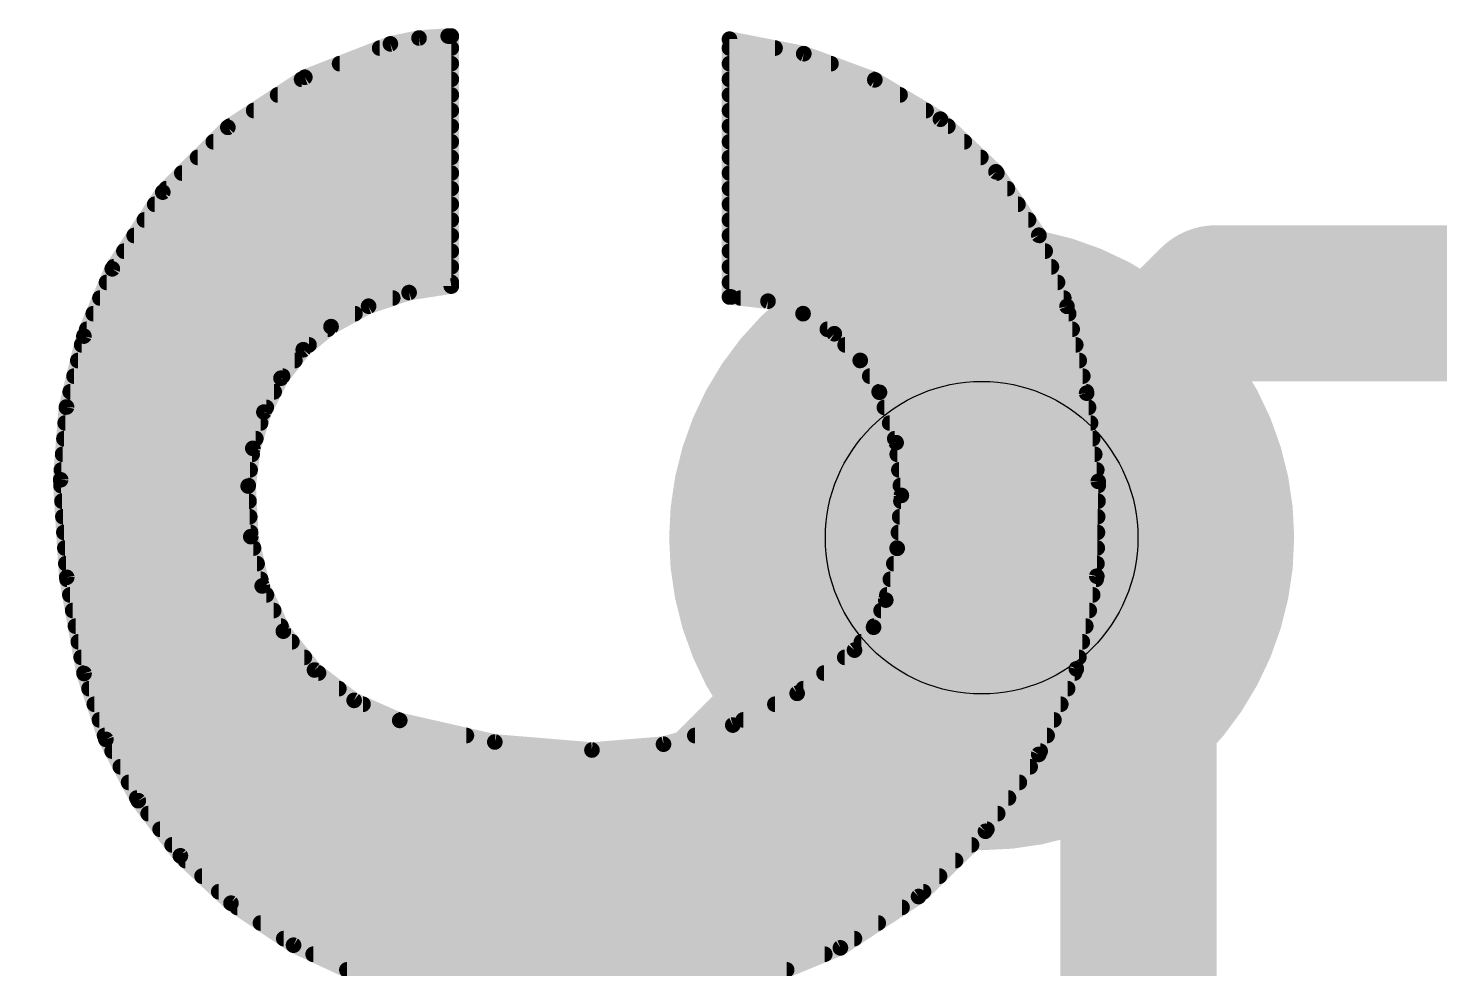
# Model space of a CAD drawing. Extents: x -0.1 to 15.4, y -0.1 to 24.3.
# Drawn here: x 6.45 to 8.745, y 16.918 to 18.447 of the extents above; entities that cross this region are included whole.
import ezdxf

# ---------------------------------------------------------------- set-up
doc = ezdxf.new("R2010")
doc.units = 0
for name, color, linetype in [('1', 12, 'CONTINUOUS'), ('16', 132, 'CONTINUOUS'), ('18', 110, 'CONTINUOUS'), ('22', 40, 'CONTINUOUS'), ('44', 253, 'CONTINUOUS')]:
    doc.layers.add(name, color=color, linetype=linetype)

# ---------------------------------------------------------------- blocks, each defined once
blk = doc.blocks.new('ROUNDV')
at = {"const_width": 0.5}
blk.add_lwpolyline([(0, -0.25, 1), (0, 0.25, 1), (0, -0.25)], format="xyb", dxfattribs=at)

msp = doc.modelspace()

# ---------------------------------------------------------------- linework, layer by layer
at = {"layer": '1', "const_width": 0.254}
for points in [[(8, 17.619), (8.255, 17.364)], [(8.255, 17.364), (8.255, 15.3162)]]:
    msp.add_lwpolyline(points, dxfattribs=at)
at = {"layer": '1', "const_width": 0.127}
for points in [[(8.0449, 17.6639, 1), (7.9551, 17.5741)], [(8.3185, 17.364, 1), (8.1915, 17.364)], [(8.2101, 17.3191, 1), (8.2999, 17.4089)]]:
    msp.add_lwpolyline(points, format="xyb", dxfattribs=at)
at = {"layer": '16', "const_width": 0.254}
for points in [[(8, 17.619), (8.381, 18)], [(8.381, 18), (13, 18)], [(3.81, 13.429), (8, 17.619)]]:
    msp.add_lwpolyline(points, dxfattribs=at)
at = {"layer": '16', "const_width": 0.127}
for points in [[(8.381, 18.0635, 1), (8.381, 17.9365)], [(8.4259, 17.9551, 1), (8.3361, 18.0449)], [(8.0449, 17.5741, 1), (7.9551, 17.6639)], [(7.9551, 17.6639, 1), (8.0449, 17.5741)]]:
    msp.add_lwpolyline(points, format="xyb", dxfattribs=at)
at = {"layer": '22', "const_width": 0.0254}
for points in [[(7.1329, 18.4345), (7.0855, 18.4313)], [(7.1379, 18.4345), (7.1329, 18.4345)], [(7.1379, 18.0281), (7.1379, 18.4345)], [(7.0389, 18.4218), (6.8998, 18.3676)], [(7.0215, 18.415), (7.1379, 18.415)], [(7.0855, 18.4313), (7.0389, 18.4218)], [(7.5901, 18.4295), (7.5901, 18.0104)], [(7.7108, 18.4059), (7.5901, 18.4295)], [(7.5901, 18.415), (7.6641, 18.415)], [(6.9563, 18.3896), (7.1379, 18.3896)], [(7.5901, 18.3896), (7.755, 18.3896)], [(7.8263, 18.3634), (7.7108, 18.4059)], [(6.8998, 18.3676), (6.7747, 18.2861)], [(6.8946, 18.3642), (7.1379, 18.3642)], [(7.5901, 18.3642), (7.8241, 18.3642)], [(7.933, 18.2994), (7.8263, 18.3634)], [(6.8556, 18.3388), (7.1379, 18.3388)], [(7.5901, 18.3388), (7.8673, 18.3388)], [(6.8166, 18.3134), (7.1379, 18.3134)], [(7.5901, 18.3134), (7.9096, 18.3134)], [(8.0233, 18.2138), (7.933, 18.2994)], [(6.7747, 18.2861), (6.6689, 18.1808)], [(6.7776, 18.288), (7.1379, 18.288)], [(7.5901, 18.288), (7.945, 18.288)], [(6.7511, 18.2626), (7.1379, 18.2626)], [(7.5901, 18.2626), (7.9718, 18.2626)], [(6.7255, 18.2372), (7.1379, 18.2372)], [(7.5901, 18.2372), (7.9986, 18.2372)], [(6.7, 18.2118), (7.1379, 18.2118)], [(7.5901, 18.2118), (8.0246, 18.2118)], [(8.0929, 18.1108), (8.0233, 18.2138)], [(6.6745, 18.1864), (7.1379, 18.1864)], [(7.5901, 18.1864), (8.0418, 18.1864)], [(6.6689, 18.1808), (6.5868, 18.0561)], [(6.6558, 18.161), (7.1379, 18.161)], [(7.5901, 18.161), (8.059, 18.161)], [(6.6391, 18.1356), (7.1379, 18.1356)], [(7.5901, 18.1356), (8.0761, 18.1356)], [(6.6224, 18.1102), (7.1379, 18.1102)], [(7.5901, 18.1102), (8.0932, 18.1102)], [(8.1387, 17.9951), (8.0929, 18.1108)], [(6.6057, 18.0848), (7.1379, 18.0848)], [(7.5901, 18.0848), (8.1032, 18.0848)], [(6.5868, 18.0561), (6.5407, 17.9468)], [(6.589, 18.0594), (7.1379, 18.0594)], [(7.5901, 18.0594), (8.1133, 18.0594)], [(6.5775, 18.034), (7.1379, 18.034)], [(7.0692, 18.0175), (7.1379, 18.0281)], [(7.5901, 18.034), (8.1233, 18.034)], [(6.5668, 18.0086), (7.0427, 18.0086)], [(7.0034, 17.9953), (7.0692, 18.0175)], [(7.5901, 18.0104), (7.5926, 18.0104)], [(7.5926, 18.0104), (7.6527, 18.0035)], [(7.6083, 18.0086), (8.1334, 18.0086)], [(7.6527, 18.0035), (7.7096, 17.9832)], [(6.556, 17.9832), (6.9812, 17.9832)], [(6.9424, 17.9621), (7.0034, 17.9953)], [(7.7096, 17.9832), (7.7605, 17.9505)], [(7.7097, 17.9832), (8.1414, 17.9832)], [(8.1706, 17.854), (8.1387, 17.9951)], [(6.5453, 17.9578), (6.9372, 17.9578)], [(6.8972, 17.9246), (6.9424, 17.9621)], [(7.7492, 17.9578), (8.1471, 17.9578)], [(6.5407, 17.9468), (6.5124, 17.8315)], [(6.5371, 17.9324), (6.9066, 17.9324)], [(7.7605, 17.9505), (7.8027, 17.9072)], [(7.7781, 17.9324), (8.1529, 17.9324)], [(6.5309, 17.907), (6.8835, 17.907)], [(6.8611, 17.8783), (6.8972, 17.9246)], [(7.8027, 17.9072), (7.8339, 17.8554)], [(7.8028, 17.907), (8.1586, 17.907)], [(6.5247, 17.8816), (6.8637, 17.8816)], [(6.8332, 17.8233), (6.8611, 17.8783)], [(7.8181, 17.8816), (8.1644, 17.8816)], [(6.5185, 17.8562), (6.8499, 17.8562)], [(7.8334, 17.8562), (8.1701, 17.8562)], [(7.8339, 17.8554), (7.8609, 17.7736)], [(8.1895, 17.7106), (8.1706, 17.854)], [(6.5124, 17.8315), (6.5029, 17.7132)], [(6.5124, 17.8308), (6.8371, 17.8308)], [(6.8153, 17.7642), (6.8332, 17.8233)], [(7.842, 17.8308), (8.1737, 17.8308)], [(6.5103, 17.8054), (6.8278, 17.8054)], [(7.8504, 17.8054), (8.177, 17.8054)], [(6.5083, 17.78), (6.8201, 17.78)], [(7.8588, 17.78), (8.1804, 17.78)], [(7.8609, 17.7736), (7.8695, 17.6878)], [(6.5062, 17.7546), (6.8141, 17.7546)], [(6.8077, 17.703), (6.8153, 17.7642)], [(7.8628, 17.7546), (8.1837, 17.7546)], [(6.5042, 17.7292), (6.8109, 17.7292)], [(7.8654, 17.7292), (8.1871, 17.7292)], [(6.5029, 17.7132), (6.5128, 17.5546)], [(6.5035, 17.7038), (6.8078, 17.7038)], [(6.812, 17.6207), (6.8077, 17.703)], [(7.8679, 17.7038), (8.1894, 17.7038)], [(8.1871, 17.5564), (8.1895, 17.7106)], [(6.5051, 17.6784), (6.809, 17.6784)], [(7.8695, 17.6878), (7.8627, 17.6018)], [(7.8688, 17.6784), (8.189, 17.6784)], [(6.5066, 17.653), (6.8103, 17.653)], [(7.8667, 17.653), (8.1886, 17.653)], [(6.5082, 17.6276), (6.8116, 17.6276)], [(6.8306, 17.5405), (6.812, 17.6207)], [(7.8647, 17.6276), (8.1882, 17.6276)], [(6.5098, 17.6022), (6.8163, 17.6022)], [(7.8627, 17.6018), (7.8441, 17.5176)], [(7.8627, 17.6022), (8.1878, 17.6022)], [(6.5114, 17.5768), (6.8222, 17.5768)], [(7.8572, 17.5768), (8.1874, 17.5768)], [(6.5128, 17.5546), (6.541, 17.3982)], [(6.5134, 17.5514), (6.8281, 17.5514)], [(6.8649, 17.4671), (6.8306, 17.5405)], [(7.8516, 17.5514), (8.186, 17.5514)], [(8.1539, 17.4058), (8.1871, 17.5564)], [(6.5179, 17.526), (6.8374, 17.526)], [(7.8441, 17.5176), (7.8243, 17.4735)], [(7.846, 17.526), (8.1804, 17.526)], [(6.5225, 17.5006), (6.8492, 17.5006)], [(7.8365, 17.5006), (8.1748, 17.5006)], [(6.5271, 17.4752), (6.8611, 17.4752)], [(7.8243, 17.4735), (7.7933, 17.4363)], [(7.825, 17.4752), (8.1692, 17.4752)], [(6.5317, 17.4498), (6.8787, 17.4498)], [(6.9156, 17.4039), (6.8649, 17.4671)], [(7.8046, 17.4498), (8.1636, 17.4498)], [(7.7933, 17.4363), (7.7001, 17.366)], [(6.5363, 17.4244), (6.8991, 17.4244)], [(6.9799, 17.3546), (6.9156, 17.4039)], [(7.7775, 17.4244), (8.158, 17.4244)], [(8.0928, 17.2667), (8.1539, 17.4058)], [(6.5409, 17.399), (6.922, 17.399)], [(6.541, 17.3982), (6.5764, 17.2912)], [(7.7438, 17.399), (8.1509, 17.399)], [(6.5491, 17.3736), (6.9551, 17.3736)], [(7.7001, 17.366), (7.5954, 17.3144)], [(7.7101, 17.3736), (8.1397, 17.3736)], [(6.5576, 17.3482), (6.9944, 17.3482)], [(7.0541, 17.322), (6.9799, 17.3546)], [(7.6639, 17.3482), (8.1286, 17.3482)], [(6.566, 17.3228), (7.0523, 17.3228)], [(7.2086, 17.2869), (7.0541, 17.322)], [(7.5954, 17.3144), (7.4829, 17.2833)], [(7.6124, 17.3228), (8.1174, 17.3228)], [(6.5744, 17.2974), (7.1624, 17.2974)], [(6.5764, 17.2912), (6.6291, 17.1915)], [(7.5338, 17.2974), (8.1063, 17.2974)], [(6.5866, 17.272), (8.0951, 17.272)], [(7.3665, 17.2738), (7.2086, 17.2869)], [(7.4829, 17.2833), (7.3665, 17.2738)], [(8.0062, 17.1418), (8.0928, 17.2667)], [(6.6, 17.2466), (8.0788, 17.2466)], [(6.6134, 17.2212), (8.0612, 17.2212)], [(6.6268, 17.1958), (8.0436, 17.1958)], [(6.6291, 17.1915), (6.6975, 17.1019)], [(6.6452, 17.1704), (8.026, 17.1704)], [(6.6646, 17.145), (8.0084, 17.145)], [(7.8974, 17.0357), (8.0062, 17.1418)], [(6.684, 17.1196), (7.9835, 17.1196)], [(6.6975, 17.1019), (6.7798, 17.0248)], [(6.7057, 17.0942), (7.9574, 17.0942)], [(6.7328, 17.0688), (7.9314, 17.0688)], [(6.7599, 17.0434), (7.9054, 17.0434)], [(7.7704, 16.9523), (7.8974, 17.0357)], [(6.7798, 17.0248), (6.8815, 16.9566)], [(6.7899, 17.018), (7.8705, 17.018)], [(6.8278, 16.9926), (7.8318, 16.9926)], [(6.8656, 16.9672), (7.7932, 16.9672)], [(6.8815, 16.9566), (6.9926, 16.9051)], [(7.6298, 16.8946), (7.7704, 16.9523)], [(6.9134, 16.9418), (7.7449, 16.9418)], [(6.9682, 16.9164), (7.683, 16.9164)]]:
    msp.add_lwpolyline(points, dxfattribs=at)
at = {"layer": '22', "const_width": 0.0127}
for points in [[(7.1329, 18.4409, 1), (7.1329, 18.4281)], [(7.1443, 18.4345, 1), (7.1315, 18.4345)], [(7.1333, 18.4282, 1), (7.1325, 18.4408)], [(7.1379, 18.4281, 1), (7.1379, 18.4409)], [(7.0215, 18.4214, 1), (7.0215, 18.4086)], [(7.0376, 18.428, 1), (7.0402, 18.4156)], [(7.0412, 18.4159, 1), (7.0366, 18.4277)], [(7.085, 18.4376, 1), (7.0859, 18.425)], [(7.0867, 18.4251, 1), (7.0842, 18.4375)], [(7.1379, 18.4086, 1), (7.1379, 18.4214)], [(7.5965, 18.4295, 1), (7.5838, 18.4295)], [(7.5913, 18.4357, 1), (7.5889, 18.4233)], [(7.5901, 18.4214, 1), (7.5901, 18.4086)], [(7.6641, 18.4086, 1), (7.6641, 18.4214)], [(6.9563, 18.396, 1), (6.9563, 18.3833)], [(7.1379, 18.3833, 1), (7.1379, 18.396)], [(7.5901, 18.396, 1), (7.5901, 18.3833)], [(7.713, 18.4118, 1), (7.7086, 18.3999)], [(7.7096, 18.3996, 1), (7.7121, 18.4121)], [(7.755, 18.3833, 1), (7.755, 18.396)], [(6.8975, 18.3735, 1), (6.9021, 18.3617)], [(6.9033, 18.3623, 1), (6.8963, 18.3729)], [(6.8946, 18.3706, 1), (6.8946, 18.3578)], [(7.1379, 18.3578, 1), (7.1379, 18.3706)], [(7.5901, 18.3706, 1), (7.5901, 18.3578)], [(7.8296, 18.3688, 1), (7.823, 18.358)], [(7.8241, 18.3578, 1), (7.8241, 18.3706)], [(7.8241, 18.3574, 1), (7.8285, 18.3694)], [(6.8556, 18.3452, 1), (6.8556, 18.3325)], [(7.1379, 18.3325, 1), (7.1379, 18.3452)], [(7.5901, 18.3452, 1), (7.5901, 18.3325)], [(7.8673, 18.3325, 1), (7.8673, 18.3452)], [(6.8166, 18.3198, 1), (6.8166, 18.3071)], [(7.1379, 18.3071, 1), (7.1379, 18.3198)], [(7.5901, 18.3198, 1), (7.5901, 18.3071)], [(7.9096, 18.3071, 1), (7.9096, 18.3198)], [(7.9373, 18.304, 1), (7.9286, 18.2948)], [(7.9297, 18.2939, 1), (7.9362, 18.3048)], [(6.7712, 18.2914, 1), (6.7782, 18.2808)], [(6.7792, 18.2816, 1), (6.7702, 18.2906)], [(6.7776, 18.2944, 1), (6.7776, 18.2816)], [(7.1379, 18.2816, 1), (7.1379, 18.2944)], [(7.5901, 18.2944, 1), (7.5901, 18.2816)], [(7.945, 18.2816, 1), (7.945, 18.2944)], [(6.7511, 18.269, 1), (6.7511, 18.2563)], [(7.1379, 18.2563, 1), (7.1379, 18.269)], [(7.5901, 18.269, 1), (7.5901, 18.2563)], [(7.9718, 18.2563, 1), (7.9718, 18.269)], [(6.7255, 18.2436, 1), (6.7255, 18.2309)], [(7.1379, 18.2309, 1), (7.1379, 18.2436)], [(7.5901, 18.2436, 1), (7.5901, 18.2309)], [(7.9986, 18.2309, 1), (7.9986, 18.2436)], [(6.7, 18.2182, 1), (6.7, 18.2054)], [(7.1379, 18.2054, 1), (7.1379, 18.2182)], [(7.5901, 18.2182, 1), (7.5901, 18.2054)], [(8.0285, 18.2174, 1), (8.018, 18.2103)], [(8.0189, 18.2092, 1), (8.0276, 18.2184)], [(8.0246, 18.2054, 1), (8.0246, 18.2182)], [(6.6745, 18.1928, 1), (6.6745, 18.1801)], [(7.1379, 18.1801, 1), (7.1379, 18.1928)], [(7.5901, 18.1928, 1), (7.5901, 18.1801)], [(8.0418, 18.1801, 1), (8.0418, 18.1928)], [(6.6558, 18.1674, 1), (6.6558, 18.1547)], [(6.6644, 18.1853, 1), (6.6734, 18.1763)], [(6.6742, 18.1773, 1), (6.6636, 18.1843)], [(7.1379, 18.1547, 1), (7.1379, 18.1674)], [(7.5901, 18.1674, 1), (7.5901, 18.1547)], [(8.059, 18.1547, 1), (8.059, 18.1674)], [(6.6391, 18.142, 1), (6.6391, 18.1292)], [(7.1379, 18.1292, 1), (7.1379, 18.142)], [(7.5901, 18.142, 1), (7.5901, 18.1292)], [(8.0761, 18.1292, 1), (8.0761, 18.142)], [(6.6224, 18.1166, 1), (6.6224, 18.1039)], [(7.1379, 18.1039, 1), (7.1379, 18.1166)], [(7.5901, 18.1166, 1), (7.5901, 18.1039)], [(8.0988, 18.1131, 1), (8.087, 18.1084)], [(8.0877, 18.1072, 1), (8.0982, 18.1143)], [(8.0932, 18.1039, 1), (8.0932, 18.1166)], [(6.6057, 18.0912, 1), (6.6057, 18.0785)], [(7.1379, 18.0785, 1), (7.1379, 18.0912)], [(7.5901, 18.0912, 1), (7.5901, 18.0785)], [(8.1032, 18.0785, 1), (8.1032, 18.0912)], [(6.5815, 18.0596, 1), (6.5921, 18.0526)], [(6.5927, 18.0536, 1), (6.5809, 18.0586)], [(6.589, 18.0658, 1), (6.589, 18.053)], [(7.1379, 18.053, 1), (7.1379, 18.0658)], [(7.5901, 18.0658, 1), (7.5901, 18.053)], [(8.1133, 18.053, 1), (8.1133, 18.0658)], [(6.5775, 18.0404, 1), (6.5775, 18.0277)], [(7.1315, 18.0281, 1), (7.1443, 18.0281)], [(7.1389, 18.0218, 1), (7.1369, 18.0344)], [(7.1379, 18.0277, 1), (7.1379, 18.0404)], [(7.5901, 18.0404, 1), (7.5901, 18.0277)], [(8.1233, 18.0277, 1), (8.1233, 18.0404)], [(6.5668, 18.015, 1), (6.5668, 18.0023)], [(7.0427, 18.0023, 1), (7.0427, 18.015)], [(7.0683, 18.0238, 1), (7.0702, 18.0113)], [(7.0713, 18.0115, 1), (7.0672, 18.0236)], [(7.5901, 18.0168, 1), (7.5901, 18.004)], [(7.5838, 18.0104, 1), (7.5965, 18.0104)], [(7.5933, 18.0167, 1), (7.5919, 18.0041)], [(7.5926, 18.004, 1), (7.5926, 18.0168)], [(7.6083, 18.015, 1), (7.6083, 18.0023)], [(7.6548, 18.0095, 1), (7.6505, 17.9975)], [(7.652, 17.9972, 1), (7.6534, 18.0098)], [(8.1334, 18.0023, 1), (8.1334, 18.015)], [(6.556, 17.9896, 1), (6.556, 17.9768)], [(6.9812, 17.9768, 1), (6.9812, 17.9896)], [(7.0014, 18.0013, 1), (7.0054, 17.9893)], [(7.0064, 17.9897, 1), (7.0004, 18.0009)], [(7.7131, 17.9886, 1), (7.7062, 17.9779)], [(7.7097, 17.9896, 1), (7.7097, 17.9768)], [(7.7075, 17.9772, 1), (7.7118, 17.9892)], [(8.1449, 17.9965, 1), (8.1325, 17.9937)], [(8.1328, 17.9928, 1), (8.1446, 17.9974)], [(8.1414, 17.9768, 1), (8.1414, 17.9896)], [(6.5453, 17.9642, 1), (6.5453, 17.9515)], [(6.9394, 17.9677, 1), (6.9454, 17.9565)], [(6.9372, 17.9515, 1), (6.9372, 17.9642)], [(6.9465, 17.9572, 1), (6.9383, 17.967)], [(7.7492, 17.9642, 1), (7.7492, 17.9515)], [(8.1471, 17.9515, 1), (8.1471, 17.9642)], [(6.5371, 17.9388, 1), (6.5371, 17.9261)], [(6.5348, 17.9492, 1), (6.5465, 17.9443)], [(6.5468, 17.9453, 1), (6.5345, 17.9483)], [(6.9066, 17.9261, 1), (6.9066, 17.9388)], [(7.7651, 17.955, 1), (7.756, 17.9461)], [(7.7571, 17.9452, 1), (7.7639, 17.9559)], [(7.7781, 17.9388, 1), (7.7781, 17.9261)], [(8.1529, 17.9261, 1), (8.1529, 17.9388)], [(6.5309, 17.9134, 1), (6.5309, 17.9006)], [(6.8835, 17.9006, 1), (6.8835, 17.9134)], [(6.8932, 17.9295, 1), (6.9013, 17.9197)], [(6.9022, 17.9207, 1), (6.8922, 17.9285)], [(7.8081, 17.9105, 1), (7.7972, 17.9039)], [(7.8028, 17.9134, 1), (7.8028, 17.9006)], [(8.1586, 17.9006, 1), (8.1586, 17.9134)], [(7.7981, 17.9028, 1), (7.8072, 17.9116)], [(6.5247, 17.888, 1), (6.5247, 17.8753)], [(6.8561, 17.8822, 1), (6.8661, 17.8744)], [(6.8668, 17.8754, 1), (6.8554, 17.8812)], [(6.8637, 17.8753, 1), (6.8637, 17.888)], [(7.8181, 17.888, 1), (7.8181, 17.8753)], [(8.1644, 17.8753, 1), (8.1644, 17.888)], [(6.5185, 17.8626, 1), (6.5185, 17.8498)], [(6.8499, 17.8498, 1), (6.8499, 17.8626)], [(7.8334, 17.8626, 1), (7.8334, 17.8498)], [(7.8399, 17.8574, 1), (7.8279, 17.8534)], [(7.8285, 17.8521, 1), (7.8393, 17.8587)], [(8.1769, 17.8548, 1), (8.1643, 17.8532)], [(8.1644, 17.8526, 1), (8.1768, 17.8554)], [(8.1701, 17.8498, 1), (8.1701, 17.8626)], [(6.5188, 17.831, 1), (6.5061, 17.832)], [(6.5124, 17.8372, 1), (6.5124, 17.8244)], [(6.5063, 17.833, 1), (6.5186, 17.83)], [(6.8276, 17.8261, 1), (6.8389, 17.8204)], [(6.8393, 17.8214, 1), (6.8272, 17.8251)], [(6.8371, 17.8244, 1), (6.8371, 17.8372)], [(7.842, 17.8372, 1), (7.842, 17.8244)], [(8.1737, 17.8244, 1), (8.1737, 17.8372)], [(6.5103, 17.8118, 1), (6.5103, 17.7991)], [(6.8278, 17.7991, 1), (6.8278, 17.8118)], [(7.8504, 17.8118, 1), (7.8504, 17.7991)], [(8.177, 17.7991, 1), (8.177, 17.8118)], [(6.5083, 17.7864, 1), (6.5083, 17.7736)], [(6.8201, 17.7736, 1), (6.8201, 17.7864)], [(7.8588, 17.7864, 1), (7.8588, 17.7736)], [(7.8672, 17.7742, 1), (7.8546, 17.7729)], [(7.8549, 17.7716, 1), (7.867, 17.7756)], [(8.1804, 17.7736, 1), (8.1804, 17.7864)], [(6.5062, 17.761, 1), (6.5062, 17.7482)], [(6.8216, 17.7635, 1), (6.809, 17.765)], [(6.8092, 17.7661, 1), (6.8213, 17.7624)], [(6.8141, 17.7482, 1), (6.8141, 17.761)], [(7.8628, 17.761, 1), (7.8628, 17.7482)], [(8.1837, 17.7482, 1), (8.1837, 17.761)], [(6.5042, 17.7356, 1), (6.5042, 17.7229)], [(6.8109, 17.7229, 1), (6.8109, 17.7356)], [(7.8654, 17.7356, 1), (7.8654, 17.7229)], [(8.1871, 17.7229, 1), (8.1871, 17.7356)], [(6.5092, 17.7136, 1), (6.4966, 17.7128)], [(6.4966, 17.7137, 1), (6.5092, 17.7127)], [(6.5035, 17.7102, 1), (6.5035, 17.6974)], [(6.814, 17.7033, 1), (6.8014, 17.7027)], [(6.8078, 17.6974, 1), (6.8078, 17.7102)], [(7.8679, 17.7102, 1), (7.8679, 17.6974)], [(8.1958, 17.7105, 1), (8.1832, 17.7107)], [(8.1832, 17.7098, 1), (8.1958, 17.7114)], [(8.1894, 17.6974, 1), (8.1894, 17.7102)], [(6.5051, 17.6848, 1), (6.5051, 17.672)], [(6.8014, 17.7038, 1), (6.814, 17.7022)], [(6.809, 17.672, 1), (6.809, 17.6848)], [(7.8688, 17.6848, 1), (7.8688, 17.672)], [(7.8758, 17.6873, 1), (7.8632, 17.6883)], [(7.8632, 17.6872, 1), (7.8758, 17.6884)], [(8.189, 17.672, 1), (8.189, 17.6848)], [(6.5066, 17.6594, 1), (6.5066, 17.6467)], [(6.8103, 17.6467, 1), (6.8103, 17.6594)], [(7.8667, 17.6594, 1), (7.8667, 17.6467)], [(8.1886, 17.6467, 1), (8.1886, 17.6594)], [(6.5082, 17.634, 1), (6.5082, 17.6212)], [(6.8056, 17.6204, 1), (6.8183, 17.6211)], [(6.8181, 17.6222, 1), (6.8058, 17.6193)], [(6.8116, 17.6212, 1), (6.8116, 17.634)], [(7.8647, 17.634, 1), (7.8647, 17.6212)], [(8.1882, 17.6212, 1), (8.1882, 17.634)], [(6.5098, 17.6086, 1), (6.5098, 17.5958)], [(6.8163, 17.5958, 1), (6.8163, 17.6086)], [(7.8563, 17.6023, 1), (7.869, 17.6013)], [(7.8627, 17.6086, 1), (7.8627, 17.5958)], [(7.8689, 17.6005, 1), (7.8565, 17.6032)], [(8.1878, 17.5958, 1), (8.1878, 17.6086)], [(6.5114, 17.5832, 1), (6.5114, 17.5705)], [(6.8222, 17.5705, 1), (6.8222, 17.5832)], [(7.8572, 17.5832, 1), (7.8572, 17.5705)], [(8.1874, 17.5705, 1), (8.1874, 17.5832)], [(6.5064, 17.5542, 1), (6.5191, 17.555)], [(6.519, 17.5557, 1), (6.5065, 17.5535)], [(6.5134, 17.5578, 1), (6.5134, 17.545)], [(6.8364, 17.5432, 1), (6.8248, 17.5378)], [(6.8281, 17.545, 1), (6.8281, 17.5578)], [(7.8516, 17.5578, 1), (7.8516, 17.545)], [(8.1808, 17.5565, 1), (8.1935, 17.5563)], [(8.1933, 17.555, 1), (8.1809, 17.5578)], [(8.186, 17.545, 1), (8.186, 17.5578)], [(6.5179, 17.5324, 1), (6.5179, 17.5196)], [(6.8244, 17.5391, 1), (6.8368, 17.5419)], [(6.8374, 17.5196, 1), (6.8374, 17.5324)], [(7.8499, 17.515, 1), (7.8383, 17.5202)], [(7.846, 17.5324, 1), (7.846, 17.5196)], [(8.1804, 17.5196, 1), (8.1804, 17.5324)], [(6.5225, 17.507, 1), (6.5225, 17.4943)], [(6.8492, 17.4943, 1), (6.8492, 17.507)], [(7.8365, 17.507, 1), (7.8365, 17.4943)], [(7.8379, 17.519, 1), (7.8503, 17.5162)], [(8.1748, 17.4943, 1), (8.1748, 17.507)], [(6.5271, 17.4816, 1), (6.5271, 17.4688)], [(6.8611, 17.4688, 1), (6.8611, 17.4816)], [(7.825, 17.4816, 1), (7.825, 17.4688)], [(7.8291, 17.4694, 1), (7.8194, 17.4775)], [(8.1692, 17.4688, 1), (8.1692, 17.4816)], [(6.5317, 17.4562, 1), (6.5317, 17.4434)], [(6.8698, 17.471, 1), (6.8599, 17.4631)], [(6.8591, 17.4644, 1), (6.8706, 17.4697)], [(6.8787, 17.4434, 1), (6.8787, 17.4562)], [(7.8046, 17.4562, 1), (7.8046, 17.4434)], [(7.8185, 17.4761, 1), (7.8301, 17.4709)], [(8.1636, 17.4434, 1), (8.1636, 17.4562)], [(7.7884, 17.4404, 1), (7.7982, 17.4322)], [(7.7971, 17.4312, 1), (7.7895, 17.4414)], [(6.5363, 17.4308, 1), (6.5363, 17.4181)], [(6.8991, 17.4181, 1), (6.8991, 17.4308)], [(6.9195, 17.4089, 1), (6.9117, 17.3988)], [(7.7775, 17.4308, 1), (7.7775, 17.4181)], [(8.1597, 17.4032, 1), (8.1481, 17.4084)], [(8.158, 17.4181, 1), (8.158, 17.4308)], [(6.5409, 17.4054, 1), (6.5409, 17.3926)], [(6.547, 17.4002, 1), (6.535, 17.3962)], [(6.5348, 17.3971, 1), (6.5472, 17.3993)], [(6.9106, 17.3999, 1), (6.9205, 17.4079)], [(6.922, 17.3926, 1), (6.922, 17.4054)], [(7.7438, 17.4054, 1), (7.7438, 17.3926)], [(8.1477, 17.4072, 1), (8.1601, 17.4044)], [(8.1509, 17.3926, 1), (8.1509, 17.4054)], [(6.5491, 17.38, 1), (6.5491, 17.3672)], [(6.9551, 17.3672, 1), (6.9551, 17.38)], [(7.6963, 17.3711, 1), (7.7039, 17.3609)], [(7.7029, 17.3603, 1), (7.6973, 17.3717)], [(7.7101, 17.38, 1), (7.7101, 17.3672)], [(8.1397, 17.3672, 1), (8.1397, 17.38)], [(6.5576, 17.3546, 1), (6.5576, 17.3419)], [(6.9825, 17.3604, 1), (6.9774, 17.3488)], [(6.976, 17.3495, 1), (6.9838, 17.3596)], [(6.9944, 17.3419, 1), (6.9944, 17.3546)], [(7.6639, 17.3546, 1), (7.6639, 17.3419)], [(8.1286, 17.3419, 1), (8.1286, 17.3546)], [(6.566, 17.3292, 1), (6.566, 17.3164)], [(7.0555, 17.3282, 1), (7.0527, 17.3158)], [(7.0515, 17.3162, 1), (7.0567, 17.3278)], [(7.0523, 17.3164, 1), (7.0523, 17.3292)], [(7.5926, 17.3201, 1), (7.5982, 17.3087)], [(7.5971, 17.3083, 1), (7.5937, 17.3205)], [(7.6124, 17.3292, 1), (7.6124, 17.3164)], [(8.1174, 17.3164, 1), (8.1174, 17.3292)], [(6.5744, 17.3038, 1), (6.5744, 17.291)], [(6.5821, 17.2941, 1), (6.5708, 17.2882)], [(7.1624, 17.291, 1), (7.1624, 17.3038)], [(7.5338, 17.3038, 1), (7.5338, 17.291)], [(8.1063, 17.291, 1), (8.1063, 17.3038)], [(6.5704, 17.2892, 1), (6.5825, 17.2932)], [(6.5866, 17.2784, 1), (6.5866, 17.2657)], [(7.2091, 17.2932, 1), (7.2081, 17.2806)], [(7.2072, 17.2807, 1), (7.21, 17.2931)], [(7.366, 17.2801, 1), (7.367, 17.2675)], [(7.366, 17.2675, 1), (7.367, 17.2801)], [(7.4812, 17.2894, 1), (7.4845, 17.2772)], [(7.4834, 17.277, 1), (7.4823, 17.2896)], [(8.098, 17.2631, 1), (8.0875, 17.2703)], [(8.0951, 17.2657, 1), (8.0951, 17.2784)], [(6.6, 17.253, 1), (6.6, 17.2402)], [(8.0788, 17.2402, 1), (8.0788, 17.253)], [(8.0869, 17.2692, 1), (8.0986, 17.2641)], [(6.6134, 17.2276, 1), (6.6134, 17.2148)], [(8.0612, 17.2148, 1), (8.0612, 17.2276)], [(6.6268, 17.2022, 1), (6.6268, 17.1895)], [(8.0436, 17.1895, 1), (8.0436, 17.2022)], [(6.6341, 17.1953, 1), (6.624, 17.1876)], [(6.6235, 17.1885, 1), (6.6347, 17.1944)], [(6.6452, 17.1768, 1), (6.6452, 17.164)], [(8.026, 17.164, 1), (8.026, 17.1768)], [(6.6646, 17.1514, 1), (6.6646, 17.1386)], [(8.001, 17.1454, 1), (8.0114, 17.1382)], [(8.0106, 17.1372, 1), (8.0018, 17.1463)], [(8.0084, 17.1386, 1), (8.0084, 17.1514)], [(6.684, 17.126, 1), (6.684, 17.1133)], [(7.9835, 17.1133, 1), (7.9835, 17.126)], [(6.7018, 17.1065, 1), (6.6932, 17.0972)], [(6.6925, 17.098, 1), (6.7026, 17.1057)], [(6.7057, 17.1006, 1), (6.7057, 17.0878)], [(7.9574, 17.0878, 1), (7.9574, 17.1006)], [(6.7328, 17.0752, 1), (6.7328, 17.0624)], [(7.9314, 17.0624, 1), (7.9314, 17.0752)], [(6.7599, 17.0498, 1), (6.7599, 17.0371)], [(7.9009, 17.0304, 1), (7.8939, 17.041)], [(7.9054, 17.0371, 1), (7.9054, 17.0498)], [(6.7833, 17.0301, 1), (6.7763, 17.0195)], [(6.7755, 17.0202, 1), (6.7841, 17.0294)], [(6.7899, 17.0244, 1), (6.7899, 17.0116)], [(7.8705, 17.0116, 1), (7.8705, 17.0244)], [(7.893, 17.0402, 1), (7.9019, 17.0311)], [(6.8278, 16.999, 1), (6.8278, 16.9862)], [(7.8318, 16.9862, 1), (7.8318, 16.999)], [(6.8656, 16.9736, 1), (6.8656, 16.9609)], [(7.7932, 16.9609, 1), (7.7932, 16.9736)], [(6.8841, 16.9623, 1), (6.8788, 16.9508)], [(6.8779, 16.9513, 1), (6.885, 16.9619)], [(7.7669, 16.9576, 1), (7.7739, 16.9469)], [(7.7728, 16.9464, 1), (7.768, 16.9581)], [(6.9134, 16.9482, 1), (6.9134, 16.9354)], [(7.7449, 16.9354, 1), (7.7449, 16.9482)], [(6.9682, 16.9228, 1), (6.9682, 16.91)], [(7.683, 16.91, 1), (7.683, 16.9228)]]:
    msp.add_lwpolyline(points, format="xyb", dxfattribs=at)
at = {"layer": '44'}
msp.add_circle((8, 17.619), 0.254, dxfattribs=at)

# ---------------------------------------------------------------- block references
at = {"layer": '18', "xscale": 1.016, "yscale": 1.016}
msp.add_blockref('ROUNDV', (8, 17.619), dxfattribs=at)
msp.add_blockref('ROUNDV', (8, 17.619), dxfattribs=at)

doc.saveas('drawing.dxf')
